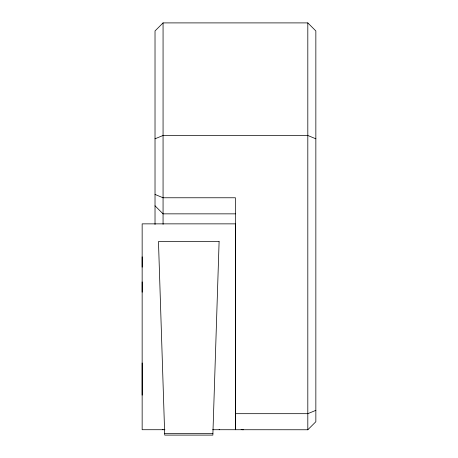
<?xml version="1.0" encoding="UTF-8"?>
<svg xmlns="http://www.w3.org/2000/svg" width="458" height="458" viewBox="0 0 458 458"><rect width="100%" height="100%" fill="white"/><g stroke="black" fill="none" stroke-linecap="round" stroke-linejoin="round"><path stroke-width="0.69" d="M212.644 429.719L307.81 429.764L315.848 421.721L315.848 30.944L307.81 22.9L163.065 22.9L155.022 30.944L155.022 224.529M155.022 138.808L163.065 135.482L307.81 135.482L315.848 138.808M315.848 410.351L307.81 413.683L235.429 413.683M235.429 213.852L163.065 213.852L155.022 205.814M164.937 429.719L142.152 429.719L142.152 223.859L235.429 223.859L235.429 429.719L235.429 197.77L163.065 197.77L155.022 194.438M164.668 433.348L212.913 433.348M162.67 429.375L163.065 429.787M307.81 22.9L307.81 429.787M219.21 429.455L219.21 429.764M163.065 22.9L163.065 224.34M142.152 256.841L142.152 267.151M142.152 281.893L142.152 292.198M142.152 362.976L142.152 395.145M243.335 429.764A8.044 8.044 0 0 1 241.126 429.455M219.107 241.549L212.856 435.1L164.725 435.1L158.474 241.549L219.107 241.549"/></g></svg>
